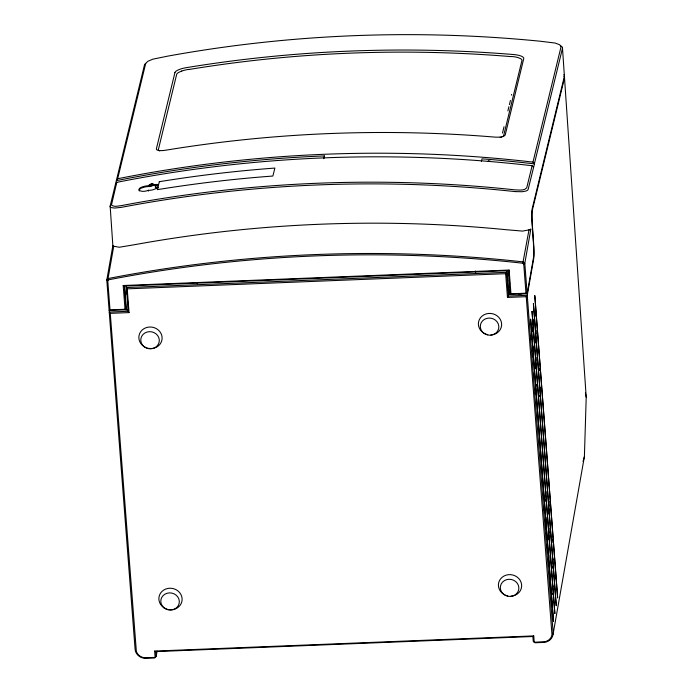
<?xml version="1.0" encoding="UTF-8"?>
<svg xmlns="http://www.w3.org/2000/svg" width="693" height="693" viewBox="0 0 693 693"><rect width="100%" height="100%" fill="white"/><g stroke="black" fill="none" stroke-linecap="round" stroke-linejoin="round"><path stroke-width="1.04" d="M563.937 76.438A11.902 3.647 5.5 0 1 564.518 77.919L586.209 397.314L584.398 456.583L553.049 634.381M564.518 77.919L532.328 210.282A10.3 0.918 87.7 0 0 532.233 223.25L533.705 244.924A11.452 1.022 87.7 0 1 533.679 258.879L527.26 295.305L526.238 296.691L507.475 297.444L508.766 294.49L527.139 293.719L524.809 263.323L530.873 228.95L530.457 229.634L522.574 231.09L506.678 229.764A1290.184 1226.853 13.7 0 0 134.763 244.664L119.3 247.245L113.721 246.24L108.03 278.551L106.791 280.067L109.122 310.464L128.283 309.728L128.006 311.296L129.037 312.595L110.265 313.349L109.243 312.049L109.607 309.97M126.464 285.975L128.006 311.296L109.243 312.049L135.083 649.263A10.282 9.485 10 0 0 146.05 658.35L154.582 658.012L156.168 656.358L157.094 651.099M109.122 310.464L110.005 309.866L125.017 309.269L126.187 309.78L124.723 285.542M560.949 45.955A11.894 3.647 5.6 0 1 562.499 48.189L564.405 76.291L532.207 208.671A11.998 1.074 87.7 0 0 532.111 223.709L533.584 245.391A9.745 0.866 87.7 0 1 533.558 257.32L527.139 293.719L525.97 293.208L510.958 293.806L510.074 294.404L510.109 289.596M529.045 229.6L522.817 263.21L523.743 264.111L525.97 293.208M531.193 339.57L531.176 335.091M532.579 331.722L532.562 327.235M533.957 323.865L533.948 319.386M535.342 316.017L535.334 311.538M535.42 342.862L535.403 338.383M535.317 393.39L535.55 392.082L535.706 394.196M536.703 385.542L536.928 384.234L537.092 386.347M538.089 377.694L538.314 376.386L538.478 378.499M539.466 369.837L539.7 368.529L539.864 370.642M539.544 396.691L539.769 395.382M540.921 388.834L541.155 387.526L541.32 389.639M544.291 510.55L544.36 507.129M545.755 529.547L545.737 525.069M547.132 521.699L547.124 517.221M548.518 513.851L548.51 509.372M549.904 505.994L549.895 501.515M549.973 532.848L549.965 528.369M549.878 583.376L550.103 582.068L550.268 584.182M551.264 575.528L551.489 574.211L551.654 576.325M552.642 567.671L552.875 566.363L553.04 568.477M554.028 559.823L554.261 558.515L554.417 560.628M552.719 594.525L552.945 593.217M554.097 586.668L554.331 585.36M555.483 578.82L555.717 577.512M584.398 456.583L583.047 461.521M113.721 246.24L112.898 246.361L110.152 206.072L144.482 64.934A11.894 3.309 -13.3 0 1 145.721 63.375L147.93 61.244L152.919 59.156L167.992 56.081A1294.896 1231.34 13.7 0 1 539.908 41.19L555.162 43.044L559.675 44.759L561.044 46.752L532.986 162.101L534.459 163.886L528.17 189.336A11.894 3.647 5.6 0 1 525.649 191.112L522.08 191.736L515.228 191.597M116.788 182.346L111.452 205.093C114.111 207.242 118.061 205.951 121.171 205.648L132.103 203.621A1294.896 1231.34 13.7 0 1 504.019 188.721L515.168 189.873C518.901 189.917 524.003 190.982 526.723 187.855L532.111 165.705L521.838 164.562A1294.896 1231.34 13.7 0 0 126.854 180.379L116.788 182.346L115.566 184.234M116.424 180.301L117.663 178.733L145.721 63.384M174.939 72.54L156.384 148.813A10.334 2.911 -11.7 0 0 165.783 150.199L167.091 149.983A1294.896 1231.114 13.6 0 1 492.792 136.937L494.126 137.058A10.334 3.153 4 0 0 505.232 134.849L523.761 58.567A10.334 3.153 4 0 0 514.18 54.6L512.846 54.478A1294.896 1231.114 13.6 0 0 187.153 67.524L185.837 67.741A10.334 2.911 -11.7 0 0 174.913 72.54M323.683 158.628L324.341 155.916A1294.896 1231.34 13.7 0 0 116.441 180.63M481.358 161.547L482.016 158.836L487.863 159.286A1294.896 1231.34 13.7 0 1 534.459 163.886M502.503 133.03L504.036 126.715M507.874 110.949L508.896 106.739M509.407 104.634L510.429 100.433M534.442 163.557L562.499 48.189M152.988 184.71C151.611 182.631 145.885 188.409 151.975 185.516M507.475 297.444L505.647 273.692L506.947 270.738L508.766 294.49M110.005 309.866L107.77 280.769L108.558 279.799L118.243 277.962A1293.866 1192.774 10 0 1 512.907 262.153L522.817 263.21M149.532 185.759A6.618 1.871 -11.7 0 1 157.562 184.485A5.925 1.672 -11.7 0 0 158.013 187.205L157.649 187.534A11.928 3.37 -11.7 0 1 154.383 189.284A4.591 1.299 -11.7 0 1 148.423 190.289A4.582 1.291 -11.7 0 1 146.448 190.913L145.911 191.034A4.6 1.291 -12.2 0 1 142.472 191.32A11.894 3.344 -12.2 0 1 139.813 190.592L139.354 190.142A9.226 2.59 -12.2 0 1 140.445 187.768L141.45 187.249A6.644 1.862 -12.2 0 1 146.725 185.88L147.488 185.793A6.601 1.862 -11.7 0 1 149.523 185.759M523.743 264.111L524.809 263.323L523.345 261.911L513.063 260.811A1294.896 1193.718 10 0 0 118.079 276.637L108.03 278.551L108.558 279.799M125.017 309.269L123.198 285.516L124.359 286.036L508.255 270.66L509.138 270.062L510.958 293.806M110.265 313.349L136.348 651.273A9.252 8.533 10 0 0 144.101 657.692L155.119 657.423L154.634 651.091L155.804 651.611L532.874 636.503L533.749 635.905L534.234 642.238L535.065 642.766L543.589 642.428A10.282 9.485 10 0 0 553.101 632.518L527.26 295.305L508.489 296.058L506.67 272.306L126.187 287.552L127.217 288.851L129.037 312.595M181.748 71.05L178.777 72.358A10.04 2.833 -11.8 0 0 176.672 74.342L158.394 149.489A10.04 2.833 -11.8 0 0 159.676 150.892M500.129 137.552L501.515 137.205M152.148 183.454C143.434 187.067 155.596 184.892 152.148 183.454L152.209 184.26M117.663 178.733L127.729 176.776A1294.896 1231.34 13.7 0 1 522.713 160.949L532.986 162.101M188.756 69.369L187.457 69.595A10.369 2.919 -11.8 0 0 181.748 71.05M123.198 285.516L509.138 270.062M127.217 288.851L505.647 273.692M518.243 293.979L521.994 293.823M154.634 651.091L533.749 635.905M511.122 56.462L512.448 56.575A10.369 3.17 4.1 0 1 518 57.58L520.616 58.662A10.04 3.067 4.1 0 1 521.933 60.508L503.646 135.655A10.04 3.067 4.1 0 1 502.59 136.755M107.77 280.769L106.791 280.067L112.855 245.686L112.898 246.361M532.111 165.705L533.584 167.489M511.486 94.395L511.711 95.175M585.42 392.836L586.209 397.314M536.789 330.535L537.032 333.705M538.244 349.532L538.487 352.702M548.518 483.575L548.683 485.689M551.351 520.512L551.593 523.691M552.806 539.518L553.049 542.688M536.858 357.38L537.101 360.551M547.132 491.432L547.297 493.546M551.42 547.366L551.663 550.537M534.017 346.24L534.26 349.411M535.472 365.237L535.715 368.407M545.746 499.281L545.911 501.394M548.579 536.217L548.821 539.388M550.034 555.214L550.277 558.385M532.631 354.088L532.882 357.259M534.095 373.085L534.338 376.256M547.193 544.066L547.435 547.245M548.648 563.071L548.891 566.242M526.238 296.691L551.957 634.623A9.252 8.533 10 0 1 545.235 641.631L534.234 642.238L533.238 641.25L532.874 636.503M508.697 271.249L509.026 275.563M509.364 279.885L509.693 284.199M508.255 270.66L510.074 294.404M155.804 651.611L156.168 656.358M126.802 290.298L127.131 294.612M127.547 300.008L127.876 304.331M124.359 286.036L126.187 309.78M324.341 155.916L324.48 157.883M158.013 187.205L158.073 188.011A5.925 1.672 -11.7 0 1 155.535 186.582M157.562 184.485L157.623 185.291A6.618 1.871 -11.7 0 0 149.584 186.564A6.601 1.862 -11.7 0 0 147.54 186.599L146.777 186.686A6.644 1.862 -12.2 0 0 141.502 188.054L140.497 188.574A9.226 2.59 -12.2 0 0 139.406 190.947M152.841 183.428L152.893 184.234M152.547 183.402L152.599 184.217M149.913 185.499L149.965 186.304M149.515 185.542L149.584 186.564M149.229 185.516L149.281 186.33M148.423 190.289L148.475 191.095M197.271 282.735L197.332 283.688M507.822 595.928A11.66 10.75 10 0 1 500.606 578.837A11.66 10.75 10 0 1 520.2 580.431A11.66 10.75 10 0 1 510.854 596.171M147.288 348.059A11.66 10.75 10 0 1 142.143 330.05A11.66 10.75 10 0 1 161.582 334.849A11.66 10.75 10 0 1 148.267 348.302M167.308 609.277A11.66 10.75 10 0 1 162.162 591.268A11.66 10.75 10 0 1 181.592 596.067A11.66 10.75 10 0 1 168.286 609.528M487.803 334.702A11.66 10.75 10 0 1 480.587 317.619A11.66 10.75 10 0 1 500.181 319.213A11.66 10.75 10 0 1 490.835 334.953M188.791 69.517A1269.186 1206.669 13.6 0 1 511.148 56.618M515.22 191.606A1292.8 1229.339 13.7 0 0 121.093 207.398L114.674 208.047L111.66 207.692A11.894 3.309 -13.3 0 1 110.152 206.072M563.825 74.801A11.894 3.647 5.6 0 1 564.405 76.291M475.545 271.058A10.282 0.918 87.7 0 1 475.623 273.207M530.647 319.239L553.473 621.344L530.647 319.239M532.033 311.382L554.85 613.496L532.033 311.382M533.419 303.534L556.236 605.639L533.419 303.534M534.805 295.686L557.622 597.79L534.805 295.686M159.329 181.696L157.311 189.665A1294.896 1230.95 14.2 0 1 272.869 176.039L274.887 168.07A1294.896 1230.95 14.2 0 0 159.329 181.696M488.279 161.088L490.289 161.339L488.279 161.088M503.516 594.204A9.295 8.567 10 0 0 518.693 589.734A9.295 8.567 10 0 0 506.566 579.677A9.295 8.567 10 0 0 503.516 594.204M143.971 346.578A9.295 8.567 10 0 0 159.147 342.108A9.295 8.567 10 0 0 147.011 332.06A9.295 8.567 10 0 0 143.971 346.578M163.99 607.804A9.295 8.567 10 0 0 179.166 603.334A9.295 8.567 10 0 0 167.03 593.277A9.295 8.567 10 0 0 163.99 607.804M483.497 332.978A9.295 8.567 10 0 0 498.674 328.517A9.295 8.567 10 0 0 486.547 318.459A9.295 8.567 10 0 0 483.497 332.978"/></g></svg>
